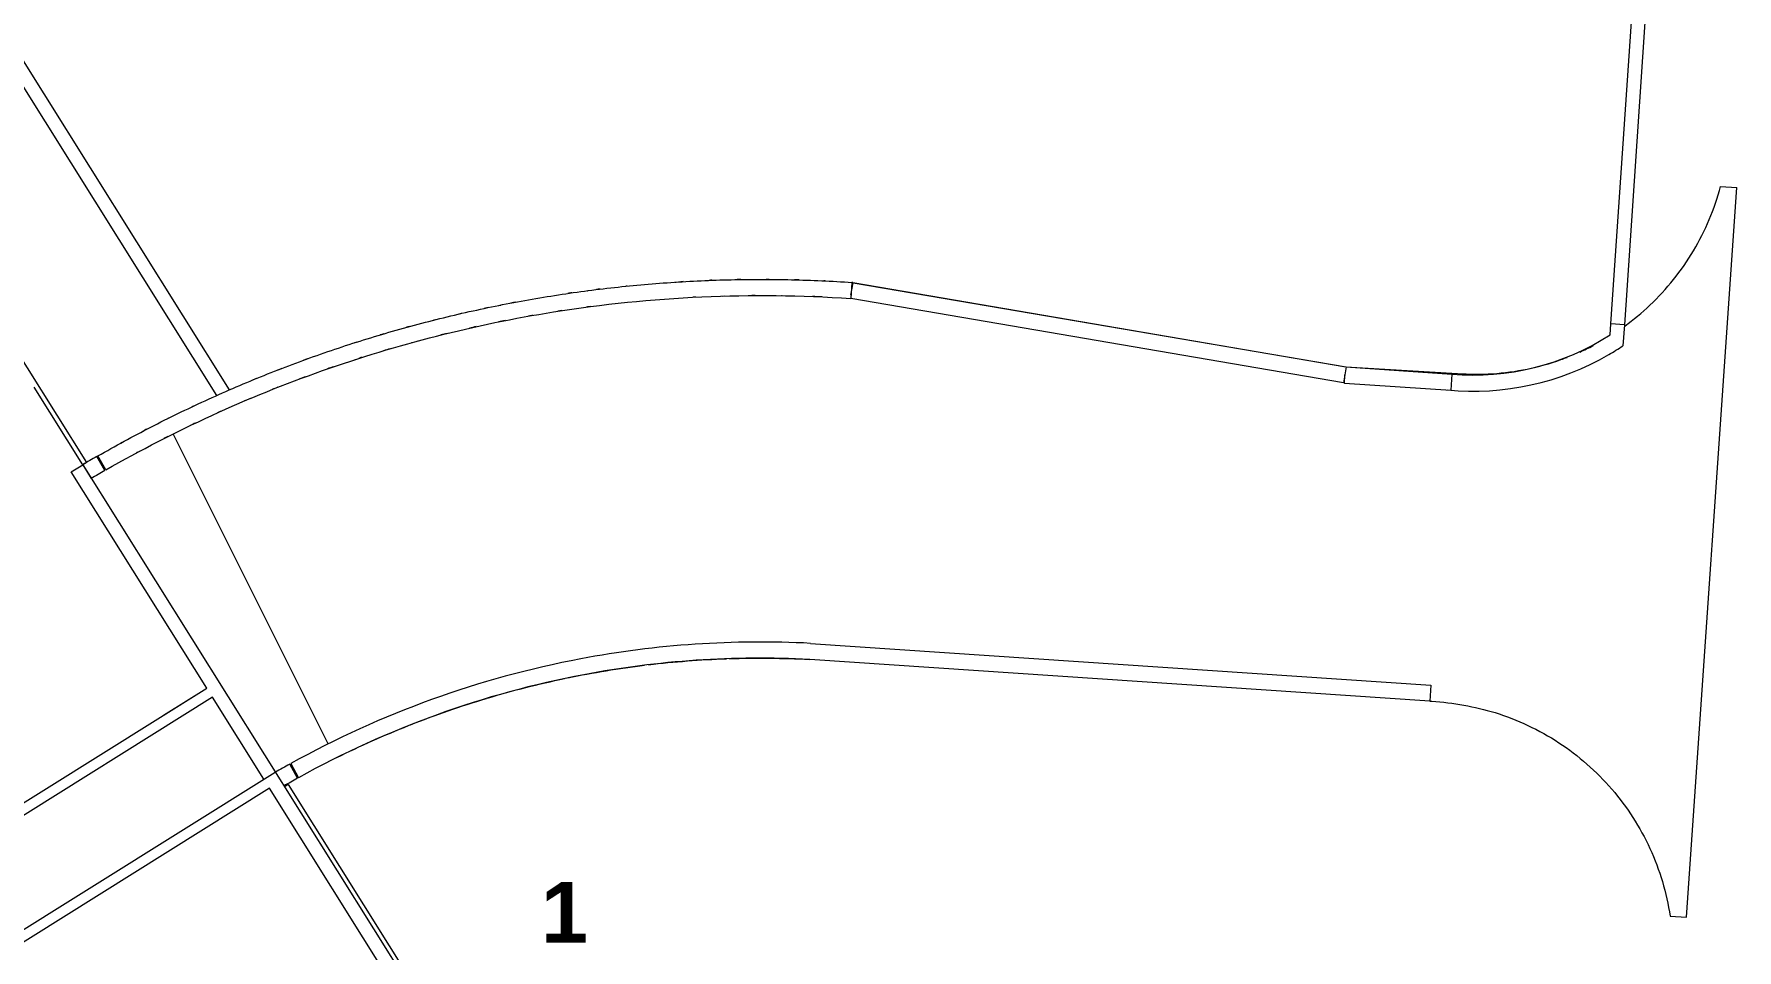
# Model space of a CAD drawing. Header units: millimetres. Extents: x -7743 to 191930, y -8645 to 72638.
# Drawn here: x 112242 to 143915, y 17207 to 34252 of the extents above; entities that cross this region are included whole.
import ezdxf

# ---------------------------------------------------------------- set-up
doc = ezdxf.new("R2010")
doc.units = ezdxf.units.MM
for name, color, linetype, lineweight in [('A-FLOR-____-OTLN', 9, 'Continuous', 9), ('A-FLOR-LEVL-OTLN', 9, 'Continuous', 9), ('A-WALL-____-OTLN', 9, 'Continuous', 9), ('G-____-____-SYMB', 9, 'Continuous', 5)]:
    doc.layers.add(name, color=color, linetype=linetype, lineweight=lineweight)
doc.styles.add('Arial_B', font='arialbd.ttf', dxfattribs={"height": 1125})

# ---------------------------------------------------------------- blocks, each defined once
blk = doc.blocks.new('doplnek operne zdi ve spadu - doplnek operne zdi ve spadu-2366219-schema rezu D_110_5100')
at = {"layer": 'A-WALL-____-OTLN'}
for p, q in [((11866, 29629), (11846, 29330)), ((11849, 29395), (11889, 29625)), ((11889, 29625), (21062, 28056)), ((21011, 27760), (11846, 29330)), ((21062, 28056), (21011, 27760)), ((21026, 27758), (21036, 27908)), ((21054, 28057), (23025, 27924)), ((23025, 27924), (23005, 27625)), ((21026, 27758), (23005, 27625)), ((-2010, 26140), (-2159, 26401))]:
    blk.add_line(p, q, dxfattribs=at)
blk.add_open_spline([(-2159, 26401), (-1997, 26494), (-1670, 26676), (-1174, 26939), (-671, 27191), (-164, 27431), (350, 27659), (868, 27876), (1391, 28081), (1918, 28274), (2450, 28455), (2985, 28624), (3525, 28780), (4068, 28925), (4613, 29057), (5162, 29177), (5714, 29284), (6267, 29379), (6823, 29461), (7380, 29531), (7939, 29588), (8499, 29632), (9060, 29664), (9621, 29683), (10183, 29689), (10744, 29682), (11306, 29663), (11680, 29642), (11866, 29629)], degree=3, dxfattribs=at)
blk.add_open_spline([(-2010, 26140), (-1368, 26508), (-52, 27186), (2008, 28020), (4134, 28665), (6491, 29151), (9071, 29414), (10923, 29393), (11846, 29330)], degree=3, knots=[0, 0, 0, 0, 0.153846, 0.307692, 0.461538, 0.615385, 0.807692, 1, 1, 1, 1], dxfattribs=at)

msp = doc.modelspace()

# ---------------------------------------------------------------- linework, layer by layer
at = {"layer": 'A-FLOR-____-OTLN'}
for p, q in [((113145.7, 26236.6), (112241.6, 27680)), ((114648.4, 21576.8), (115453.5, 22081.2))]:
    msp.add_line(p, q, dxfattribs=at)
at = {"layer": 'A-FLOR-LEVL-OTLN'}
for p, q in [((142975.6, 17816.1), (143914.9, 31395.3)), ((143610.5, 31416.3), (143914.9, 31395.3)), ((136641, 28056.9), (138717.8, 27935)), ((117709.6, 21040), (114831.4, 26810.7)), ((138202.1, 21837.8), (138243, 21835.1)), ((142671.3, 17837.1), (142975.6, 17816.1))]:
    msp.add_line(p, q, dxfattribs=at)
for points, knots in [([(141828.3, 28818.1), (141992.1, 28937), (142315.8, 29205.4), (142748.3, 29674.8), (143120.1, 30211.5), (143414.3, 30794.5), (143554.8, 31206.5), (143610.5, 31416.3)], [0.70230721, 0.70230721, 0.70230721, 0.70230721, 0.83154698, 0.97013815, 1.10872931, 1.24732047, 1.38591164, 1.38591164, 1.38591164, 1.38591164]), ([(120902.6, 29206), (120905.8, 29206.6), (120912.1, 29207.9), (120918.3, 29209.1), (120921.3, 29209.7)], [0.26536013, 0.26536013, 0.26536013, 0.26536013, 0.2657617078, 0.26612905379, 0.26612905379, 0.26612905379, 0.26612905379]), ([(138717.8, 27935), (138934.3, 27918.8), (139369.6, 27916.5), (140016.7, 28003.4), (140475, 28131.2), (140716.6, 28220.5), (140754.3, 28235)], [0, 0, 0, 0, 0.13859116, 0.27718233, 0.41577349, 0.44155678, 0.44155678, 0.44155678, 0.44155678]), ([(140990.8, 28333.4), (141074.1, 28370.7), (141159.8, 28412.2), (141244.1, 28456.2), (141247.5, 28458)], [0.496061664, 0.496061664, 0.496061664, 0.496061664, 0.554364654, 0.556782191, 0.556782191, 0.556782191, 0.556782191])]:
    msp.add_open_spline(points, degree=3, knots=knots, dxfattribs=at)
for points in [[(122527.5, 29475), (122534, 29475.8), (122540.5, 29476.7), (122546.9, 29477.5)], [(124167.4, 29635.5), (124173.7, 29636), (124180, 29636.4), (124186.3, 29636.8)], [(122170.3, 22271.4), (122643, 22369.1), (123119.6, 22447.4), (123598.7, 22506.1)], [(123670.5, 22514.7), (124151.2, 22571.7), (124634.2, 22608.8), (125118, 22626.2)], [(125172, 22628), (125670.6, 22644.3), (126169.9, 22639.6), (126668.1, 22613.8)], [(120676.7, 21894.4), (121149.2, 22035.8), (121627.6, 22157.5), (122110.3, 22258.9)], [(119243.8, 21397.8), (119707.7, 21581.2), (120179.3, 21744.9), (120657.1, 21888.5)], [(138243, 21835.1), (138441.6, 21821.7), (138837.1, 21772.9), (139224.9, 21680.6), (139415.6, 21623.9)], [(139415.6, 21623.9), (139625.1, 21559), (140035.1, 21399.7), (140610.7, 21077.3), (141135.6, 20677.7), (141599.7, 20208.7), (141993.7, 19679.6), (142310.1, 19100.7), (142542.5, 18483.2), (142638.5, 18054), (142671.3, 17837.1)], [(117871.2, 20786.5), (118308.2, 21003.8), (118754.1, 21202.9), (119207.5, 21383.4)]]:
    msp.add_open_spline(points, degree=3, dxfattribs=at)
at = {"layer": 'A-WALL-____-OTLN'}
for p, q in [((143395.7, 52037), (141821.4, 28843)), ((141572, 28859.9), (143129.4, 51804.5)), ((115641.3, 27527), (104479.9, 45346.7)), ((104691.7, 45479.4), (115872.5, 27629)), ((101828.5, 44455.5), (113214.6, 26277.2)), ((123270.2, 29561.3), (123248.1, 29559.1)), ((126954.8, 29658.2), (126930.8, 29659.3)), ((127468.4, 29628.1), (127453.1, 29629.2)), ((127468.4, 29628.1), (136641, 28056.9)), ((121157.6, 29255.6), (121111.4, 29246.8)), ((121199.8, 29263.5), (121157.6, 29255.6)), ((125044.6, 29376.4), (125084.1, 29377.5)), ((126144, 29383.9), (126154.7, 29383.8)), ((141557.7, 28654.4), (141571.8, 28860)), ((141821.2, 28842.9), (141571.8, 28860)), ((141821.4, 28843), (141572, 28859.9)), ((141821.2, 28842.9), (141794.4, 28450.9)), ((119263.2, 28508.9), (119274.3, 28512)), ((119382.6, 28541.4), (119394.3, 28544.6)), ((118207.7, 28192.7), (118218.5, 28196.2)), ((115891.2, 27637.1), (115872.5, 27629)), ((136605.5, 27758.6), (136597.9, 27759.9)), ((136613.1, 27758.1), (136605.5, 27758.6)), ((114742.3, 27103.2), (114732.1, 27098.1)), ((113559.4, 26130.5), (113409.9, 26390.6)), ((112933.9, 26103.8), (113145.7, 26236.5)), ((115453.5, 22081.1), (112933.9, 26103.8)), ((113145.7, 26236.6), (113305, 25982.3)), ((113145.7, 26236.5), (121234.1, 13323.2)), ((126685.9, 22913.2), (138222.3, 22137.1)), ((138202.1, 21837.8), (126668.1, 22613.8)), ((101029.4, 13046.4), (115453.5, 22081.1)), ((115559.7, 21911.6), (101135.6, 12876.9)), ((116515.2, 20386.1), (115559.7, 21911.6)), ((138222.3, 22137.1), (138202.1, 21837.8)), ((117144, 20403.6), (116998.1, 20665.8)), ((117015.8, 20675.6), (117161.4, 20413.3)), ((102091, 11351.5), (116727, 20518.8)), ((116967.4, 20285.8), (116899.6, 20243.4)), ((116967.4, 20285.8), (121345.1, 13296.7)), ((116621.3, 20216.6), (104837.1, 12835.5)), ((121022.2, 13190.5), (116621.3, 20216.6))]:
    msp.add_line(p, q, dxfattribs=at)
at = {"layer": 'A-WALL-____-OTLN', "flags": 128}
for points in [[(120693.9, 29163.3), (120663.6, 29157), (120615.2, 29146.7)], [(119703.6, 28935.2), (119682.1, 28929.8), (119672.9, 28927.5)], [(120182.7, 29050.9), (120171.7, 29048.4), (120140.2, 29041)], [(118243.4, 28519.3), (118229.2, 28514.8), (118202.5, 28506.2)], [(118740.3, 28671.7), (118710.7, 28662.9), (118677.2, 28653)], [(119227.8, 28810.3), (119195, 28801.3), (119171.1, 28794.7)], [(117320.9, 28205.6), (117275.8, 28189.2), (117254.8, 28181.5)], [(116849.4, 28029.4), (116804.3, 28012), (116771.2, 27999.1)], [(116374.9, 27841), (116336.4, 27825.2), (116322.8, 27819.6)], [(115222.8, 27335.2), (115189.7, 27319.6), (115177, 27313.6)], [(113872.4, 26649.8), (113861, 26643.6), (113847.8, 26636.4)], [(114335.9, 26896.8), (114299.3, 26877.8), (114256.8, 26855.6)]]:
    msp.add_lwpolyline(points, dxfattribs=at)
at = {"layer": 'A-WALL-____-OTLN'}
for centre, radius, start, end in [((125762.2, 4894.5), 24792.4, 96.93647, 97.09172), ((125762.2, 4894.5), 24792.4, 93.34426, 93.44511), ((125762.2, 4894.5), 24792.4, 92.10929, 92.23183), ((125762.2, 4894.5), 24792.4, 90.86592, 91.01779), ((125762.2, 4894.5), 24792.4, 89.64163, 89.78417), ((125762.2, 4894.5), 24792.4, 88.361, 88.56436), ((125762.2, 4894.5), 24792.4, 98.15289, 98.32945), ((125762.2, 4894.5), 24492.4, 97.43825, 97.62057), ((125762.2, 4894.5), 24492.4, 92.83256, 92.94954), ((125762.2, 4894.5), 24492.4, 90.25023, 90.40131), ((125762.2, 4894.5), 24492.4, 87.34862, 87.7643), ((125762.2, 4894.5), 24492.4, 101.20278, 101.49737), ((125762.2, 4894.5), 24492.4, 99.97468, 100.16246), ((125762.2, 4894.5), 24492.4, 98.70442, 98.87414), ((125762.2, 4894.5), 24492.4, 103.78017, 104.07674), ((125762.2, 4894.5), 24492.4, 102.49104, 102.78173), ((139010.9, 32612.3), 4706.6, 265.14125, 302.76053), ((125762.2, 4894.5), 24492.4, 107.64977, 107.78294), ((125762.2, 4894.5), 24492.4, 106.35932, 106.6532), ((139010.9, 32612.3), 5006.6, 264.50289, 300.24363), ((139010.9, 32612.3), 5006.6, 300.24363, 303.77752), ((125762.2, 4894.5), 24492.4, 110.23409, 110.51687), ((125762.2, 4894.5), 24492.4, 108.94175, 109.22122), ((125762.2, 4894.5), 24492.4, 111.52807, 111.7918), ((125762.2, 4894.5), 24492.4, 114.12815, 114.37972), ((125762.2, 4894.5), 24492.4, 112.82613, 113.09486), ((125762.2, 4894.5), 24492.4, 115.43745, 115.65533), ((125762.2, 4894.5), 24492.4, 116.76843, 116.95487), ((125762.2, 4894.5), 24792.4, 119.88293, 120.58978), ((125762.2, 4894.5), 24492.4, 118.1571, 118.32856), ((125762.2, 4894.5), 24792.4, 120.40483, 120.58978), ((125762.2, 4894.5), 24492.4, 119.88293, 120.57175), ((125751.5, 4937.5), 18000, 87.02438, 100.69859), ((125751.5, 4937.5), 18000, 100.69859, 119.03332), ((125751.5, 4937.5), 17700, 87.03175, 100.69859), ((125751.5, 4937.5), 17700, 100.69859, 119.03332), ((125751.5, 4937.5), 18000, 119.09761, 120.07815), ((125751.5, 4937.5), 17700, 119.09761, 120.04453)]:
    msp.add_arc(centre, radius, start, end, dxfattribs=at)

# ---------------------------------------------------------------- block references
msp.add_blockref('doplnek operne zdi ve spadu - doplnek operne zdi ve spadu-2366219-schema rezu D_110_5100', (115586.9, 0), dxfattribs=at)

# ---------------------------------------------------------------- texts
at = {"layer": 'G-____-____-SYMB', "insert": (121669, 18470.1), "char_height": 1125, "width": 1082.278, "attachment_point": 1, "style": 'Arial_B'}
msp.add_mtext('\\fArial|b1|i0|c0|p34|;1', dxfattribs=at)

doc.saveas('drawing.dxf')
